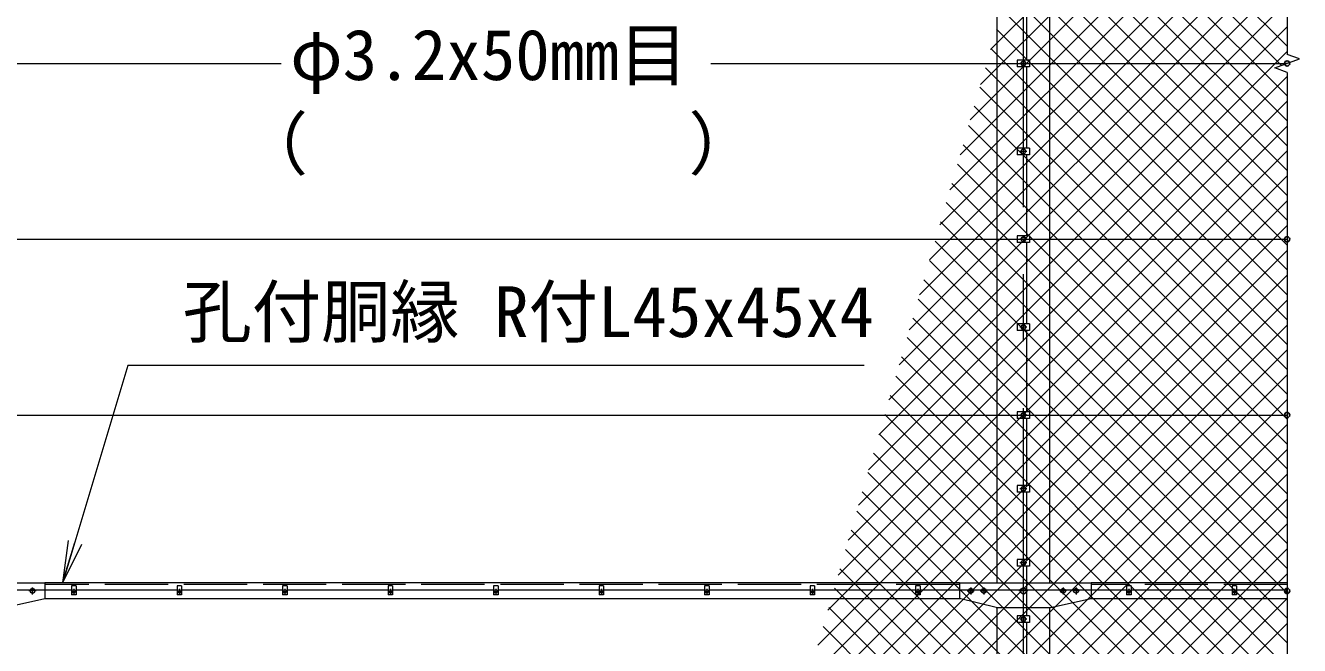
# Model space of a CAD drawing. Units: millimetres at full size; details may follow other scales. Extents: x -12600 to 12600, y -8910 to 8910.
# Drawn here: x -7278 to -3655, y 306 to 2070 of the extents above; entities that cross this region are included whole.
import ezdxf
from ezdxf.enums import TextEntityAlignment as Align

# ---------------------------------------------------------------- set-up
doc = ezdxf.new("R2010")
doc.units = ezdxf.units.MM
doc.header["$LTSCALE"] = 30
doc.header["$PDMODE"] = 32
doc.header["$PDSIZE"] = 15
doc.linetypes.add('DASHED', pattern=[7.5, 6, -1.5])
doc.linetypes.add('USER1', pattern=[50.8, 31.75, -6.35, 6.35, -6.35])
for name, color, linetype, lineweight in [('0-0_D-STR1', 1, 'Continuous', 18), ('0-1_D-BMK', 2, 'USER1', 13), ('0-3_0', 7, 'Continuous', 18), ('0-6_D-STR3', 3, 'Continuous', 13), ('0-7_D-STR-DIM', 7, 'Continuous', 13), ('0-9_D-STR2', 7, 'Continuous', 13), ('0-A_D-STR-TXT', 7, 'Continuous', 13)]:
    doc.layers.add(name, color=color, linetype=linetype, lineweight=lineweight)
doc.layers.add('0-8_Defpoints', color=253, linetype='Continuous')
doc.styles.add('ＭＳ ゴシック', font='')
doc.styles.get('ＭＳ ゴシック').set_extended_font_data('MS Gothic')

# ---------------------------------------------------------------- blocks, each defined once
blk = doc.blocks.new('_Open')
at = {"layer": '0-3_0'}
blk.add_line((-30, 5), (0, 0), dxfattribs=at)
blk.add_lwpolyline([(-30, -5), (0, 0), (-30, 0)], dxfattribs=at)

msp = doc.modelspace()

# ---------------------------------------------------------------- linework, layer by layer
at = {"layer": '0-0_D-STR1'}
for p, q in [((-4515.02, 3389.68), (-4515.02, 484.68)), ((-4365.02, 484.68), (-4365.02, 3389.68)), ((-4622.05, 484.18), (-7222.52, 484.18)), ((-3690.02, 484.18), (-4247.52, 484.18)), ((-4619.96, 439.18), (-7222.52, 439.18)), ((-3690.02, 439.18), (-4249.82, 439.18)), ((-4515.02, 414.68), (-4515.02, -2466.32)), ((-4365.02, -2466.32), (-4365.02, 414.68))]:
    msp.add_line(p, q, dxfattribs=at)
at = {"layer": '0-0_D-STR1', "linetype": 'DASHED'}
for p, q in [((-4622.05, 480.18), (-7222.52, 480.18)), ((-3690.02, 480.18), (-4247.52, 480.18))]:
    msp.add_line(p, q, dxfattribs=at)
at = {"layer": '0-1_D-BMK'}
for p, q in [((-4440.02, -4543.32), (-4440.02, 4640.47)), ((-4430.02, 1961.68), (-4450.02, 1961.68)), ((-4430.02, 1711.68), (-4450.02, 1711.68)), ((-4430.02, 1461.68), (-4450.02, 1461.68)), ((-4430.02, 1211.68), (-4450.02, 1211.68)), ((-4430.02, 961.68), (-4450.02, 961.68)), ((-4430.02, 751.68), (-4450.02, 751.68)), ((-4430.02, 541.68), (-4450.02, 541.68)), ((-7257.52, 451.68), (-7257.52, 471.68)), ((-4589.71, 471.68), (-4589.71, 451.68)), ((-4552.76, 471.68), (-4552.76, 451.68)), ((-4327.29, 471.68), (-4327.29, 451.68)), ((-4290.33, 471.68), (-4290.33, 451.68)), ((-7247.52, 461.68), (-7267.52, 461.68)), ((-7147.46, 460.18), (-7132.58, 460.18)), ((-7140.02, 467.62), (-7140.02, 452.74)), ((-6847.46, 460.18), (-6832.58, 460.18)), ((-6840.02, 467.62), (-6840.02, 452.74)), ((-6547.46, 460.18), (-6532.58, 460.18)), ((-6540.02, 467.62), (-6540.02, 452.74)), ((-6247.46, 460.18), (-6232.58, 460.18)), ((-6240.02, 467.62), (-6240.02, 452.74)), ((-5947.46, 460.18), (-5932.58, 460.18)), ((-5940.02, 467.62), (-5940.02, 452.74)), ((-5647.46, 460.18), (-5632.58, 460.18)), ((-5640.02, 467.62), (-5640.02, 452.74)), ((-5347.46, 460.18), (-5332.58, 460.18)), ((-5340.02, 467.62), (-5340.02, 452.74)), ((-5047.46, 460.18), (-5032.58, 460.18)), ((-5040.02, 467.62), (-5040.02, 452.74)), ((-4747.46, 460.18), (-4732.58, 460.18)), ((-4740.02, 467.62), (-4740.02, 452.74)), ((-4599.71, 461.68), (-4579.71, 461.68)), ((-4562.76, 461.68), (-4542.76, 461.68)), ((-4427.27, 461.68), (-4452.77, 461.68)), ((-4317.29, 461.68), (-4337.29, 461.68)), ((-4280.33, 461.68), (-4300.33, 461.68)), ((-4147.46, 460.18), (-4132.58, 460.18)), ((-4140.02, 467.62), (-4140.02, 452.74)), ((-3847.46, 460.18), (-3832.58, 460.18)), ((-3840.02, 467.62), (-3840.02, 452.74)), ((-4430.02, 381.68), (-4450.02, 381.68))]:
    msp.add_line(p, q, dxfattribs=at)
at = {"layer": '0-6_D-STR3'}
for p, q in [((-4430.02, 1971.18), (-4430.02, 2452.18)), ((-10422.82, 1961.68), (-6550.89, 1961.68)), ((-5329.16, 1961.68), (-3690.02, 1961.68)), ((-4422.82, 1971.18), (-4457.22, 1971.18)), ((-4457.22, 1971.18), (-4457.22, 1952.18)), ((-4440.02, 1969.19), (-4446.52, 1965.44)), ((-4446.52, 1965.44), (-4446.52, 1957.93)), ((-4446.52, 1957.93), (-4440.02, 1954.18)), ((-4433.52, 1965.44), (-4440.02, 1969.19)), ((-4440.02, 1954.18), (-4433.52, 1957.93)), ((-4433.52, 1957.93), (-4433.52, 1965.44)), ((-4422.82, 1971.18), (-4422.82, 1952.18)), ((-4422.82, 1952.18), (-4457.22, 1952.18)), ((-4430.02, 1721.18), (-4430.02, 1952.18)), ((-4440.02, 1719.19), (-4446.52, 1715.44)), ((-4446.52, 1715.44), (-4446.52, 1707.93)), ((-4446.52, 1707.93), (-4440.02, 1704.18)), ((-4433.52, 1715.44), (-4440.02, 1719.19)), ((-4440.02, 1704.18), (-4433.52, 1707.93)), ((-4433.52, 1707.93), (-4433.52, 1715.44)), ((-4422.82, 1721.18), (-4422.82, 1702.18)), ((-4422.82, 1702.18), (-4457.22, 1702.18)), ((-4430.02, 1471.18), (-4430.02, 1702.18)), ((-10422.82, 1461.68), (-3690.02, 1461.68)), ((-4457.22, 1471.18), (-4457.22, 1452.18)), ((-4422.82, 1471.18), (-4457.22, 1471.18)), ((-4422.82, 1452.18), (-4457.22, 1452.18)), ((-4440.02, 1469.19), (-4446.52, 1465.44)), ((-4446.52, 1465.44), (-4446.52, 1457.93)), ((-4446.52, 1457.93), (-4440.02, 1454.18)), ((-4433.52, 1465.44), (-4440.02, 1469.19)), ((-4440.02, 1454.18), (-4433.52, 1457.93)), ((-4433.52, 1457.93), (-4433.52, 1465.44)), ((-4430.02, 1221.18), (-4430.02, 1452.18)), ((-4422.82, 1471.18), (-4422.82, 1452.18)), ((-4422.82, 1221.18), (-4457.22, 1221.18)), ((-4457.22, 1221.18), (-4457.22, 1202.18)), ((-4422.82, 1202.18), (-4457.22, 1202.18)), ((-4440.02, 1219.19), (-4446.52, 1215.44)), ((-4446.52, 1215.44), (-4446.52, 1207.93)), ((-4446.52, 1207.93), (-4440.02, 1204.18)), ((-4433.52, 1215.44), (-4440.02, 1219.19)), ((-4440.02, 1204.18), (-4433.52, 1207.93)), ((-4433.52, 1207.93), (-4433.52, 1215.44)), ((-4430.02, 971.18), (-4430.02, 1202.18)), ((-4422.82, 1221.18), (-4422.82, 1202.18)), ((-10422.82, 961.68), (-3690.02, 961.68)), ((-4422.82, 971.18), (-4457.22, 971.18)), ((-4457.22, 971.18), (-4457.22, 952.18)), ((-4422.82, 952.18), (-4457.22, 952.18)), ((-4440.02, 969.19), (-4446.52, 965.44)), ((-4446.52, 965.44), (-4446.52, 957.93)), ((-4446.52, 957.93), (-4440.02, 954.18)), ((-4433.52, 965.44), (-4440.02, 969.19)), ((-4440.02, 954.18), (-4433.52, 957.93)), ((-4433.52, 957.93), (-4433.52, 965.44)), ((-4430.02, 761.18), (-4430.02, 952.18)), ((-4422.82, 971.18), (-4422.82, 952.18)), ((-4422.82, 761.18), (-4457.22, 761.18)), ((-4457.22, 761.18), (-4457.22, 742.18)), ((-4422.82, 761.18), (-4422.82, 742.18)), ((-4422.82, 742.18), (-4457.22, 742.18)), ((-4440.02, 759.19), (-4446.52, 755.44)), ((-4446.52, 755.44), (-4446.52, 747.93)), ((-4446.52, 747.93), (-4440.02, 744.18)), ((-4433.52, 755.44), (-4440.02, 759.19)), ((-4440.02, 744.18), (-4433.52, 747.93)), ((-4433.52, 747.93), (-4433.52, 755.44)), ((-4430.02, 551.18), (-4430.02, 742.18)), ((-4422.82, 551.18), (-4457.22, 551.18)), ((-4457.22, 551.18), (-4457.22, 532.18)), ((-4440.02, 549.19), (-4446.52, 545.44)), ((-4446.52, 545.44), (-4446.52, 537.93)), ((-4433.52, 545.44), (-4440.02, 549.19)), ((-4433.52, 537.93), (-4433.52, 545.44)), ((-4422.82, 551.18), (-4422.82, 532.18)), ((-4422.82, 532.18), (-4457.22, 532.18)), ((-4446.52, 537.93), (-4440.02, 534.18)), ((-4440.02, 534.18), (-4433.52, 537.93)), ((-4430.02, 391.18), (-4430.02, 532.18)), ((-7146.52, 476.18), (-7146.52, 450.18)), ((-7133.52, 476.18), (-7146.52, 476.18)), ((-7133.52, 476.18), (-7133.52, 450.18)), ((-6846.52, 476.18), (-6846.52, 450.18)), ((-6833.52, 476.18), (-6846.52, 476.18)), ((-6833.52, 476.18), (-6833.52, 450.18)), ((-6546.52, 476.18), (-6546.52, 450.18)), ((-6533.52, 476.18), (-6546.52, 476.18)), ((-6533.52, 476.18), (-6533.52, 450.18)), ((-6246.52, 476.18), (-6246.52, 450.18)), ((-6233.52, 476.18), (-6246.52, 476.18)), ((-6233.52, 476.18), (-6233.52, 450.18)), ((-5946.52, 476.18), (-5946.52, 450.18)), ((-5933.52, 476.18), (-5946.52, 476.18)), ((-5933.52, 476.18), (-5933.52, 450.18)), ((-5646.52, 476.18), (-5646.52, 450.18)), ((-5633.52, 476.18), (-5646.52, 476.18)), ((-5633.52, 476.18), (-5633.52, 450.18)), ((-5346.52, 476.18), (-5346.52, 450.18)), ((-5333.52, 476.18), (-5346.52, 476.18)), ((-5333.52, 476.18), (-5333.52, 450.18)), ((-5046.52, 476.18), (-5046.52, 450.18)), ((-5033.52, 476.18), (-5046.52, 476.18)), ((-5033.52, 476.18), (-5033.52, 450.18)), ((-4746.52, 476.18), (-4746.52, 450.18)), ((-4733.52, 476.18), (-4746.52, 476.18)), ((-4733.52, 476.18), (-4733.52, 450.18)), ((-4622.05, 484.68), (-4247.52, 484.68)), ((-4622.05, 484.68), (-4622.05, 439.68)), ((-4448.52, 466.59), (-4440.02, 471.5)), ((-4247.52, 484.68), (-4247.52, 439.68)), ((-4146.52, 476.18), (-4146.52, 450.18)), ((-4133.52, 476.18), (-4146.52, 476.18)), ((-4133.52, 476.18), (-4133.52, 450.18)), ((-3846.52, 476.18), (-3846.52, 450.18)), ((-3833.52, 476.18), (-3846.52, 476.18)), ((-3833.52, 476.18), (-3833.52, 450.18)), ((-7733.52, 465.18), (-7146.52, 465.18)), ((-7257.52, 469.19), (-7264.02, 465.44)), ((-7264.02, 465.44), (-7264.02, 457.93)), ((-7264.02, 457.93), (-7257.52, 454.18)), ((-7251.02, 465.44), (-7257.52, 469.19)), ((-7257.52, 454.18), (-7251.02, 457.93)), ((-7251.02, 457.93), (-7251.02, 465.44)), ((-7133.52, 450.18), (-7146.52, 450.18)), ((-7133.52, 465.18), (-6846.52, 465.18)), ((-6833.52, 450.18), (-6846.52, 450.18)), ((-6833.52, 465.18), (-6546.52, 465.18)), ((-6533.52, 450.18), (-6546.52, 450.18)), ((-6533.52, 465.18), (-6246.52, 465.18)), ((-6233.52, 450.18), (-6246.52, 450.18)), ((-6233.52, 465.18), (-5946.52, 465.18)), ((-5933.52, 450.18), (-5946.52, 450.18)), ((-5933.52, 465.18), (-5646.52, 465.18)), ((-5633.52, 450.18), (-5646.52, 450.18)), ((-5633.52, 465.18), (-5346.52, 465.18)), ((-5333.52, 450.18), (-5346.52, 450.18)), ((-5333.52, 465.18), (-5046.52, 465.18)), ((-5033.52, 450.18), (-5046.52, 450.18)), ((-5033.52, 465.18), (-4746.52, 465.18)), ((-4733.52, 450.18), (-4746.52, 450.18)), ((-4733.52, 465.18), (-4146.52, 465.18)), ((-4517.52, 414.68), (-4622.05, 439.68)), ((-4589.71, 469.19), (-4596.21, 465.44)), ((-4596.21, 465.44), (-4596.21, 457.93)), ((-4596.21, 457.93), (-4589.71, 454.18)), ((-4583.21, 465.44), (-4589.71, 469.19)), ((-4589.71, 454.18), (-4583.21, 457.93)), ((-4583.21, 457.93), (-4583.21, 465.44)), ((-4552.76, 469.19), (-4559.26, 465.44)), ((-4559.26, 465.44), (-4559.26, 457.93)), ((-4559.26, 457.93), (-4552.76, 454.18)), ((-4546.26, 465.44), (-4552.76, 469.19)), ((-4552.76, 454.18), (-4546.26, 457.93)), ((-4546.26, 457.93), (-4546.26, 465.44)), ((-4448.52, 456.78), (-4448.52, 466.59)), ((-4440.02, 451.87), (-4448.52, 456.78)), ((-4431.52, 456.78), (-4440.02, 451.87)), ((-4362.52, 414.68), (-4247.52, 439.68)), ((-4333.79, 465.44), (-4327.29, 469.19)), ((-4333.79, 457.93), (-4333.79, 465.44)), ((-4327.29, 454.18), (-4333.79, 457.93)), ((-4327.29, 469.19), (-4320.79, 465.44)), ((-4320.79, 457.93), (-4327.29, 454.18)), ((-4320.79, 465.44), (-4320.79, 457.93)), ((-4296.83, 465.44), (-4290.33, 469.19)), ((-4296.83, 457.93), (-4296.83, 465.44)), ((-4290.33, 454.18), (-4296.83, 457.93)), ((-4290.33, 469.19), (-4283.83, 465.44)), ((-4283.83, 457.93), (-4290.33, 454.18)), ((-4283.83, 465.44), (-4283.83, 457.93)), ((-4133.52, 450.18), (-4146.52, 450.18)), ((-4133.52, 465.18), (-3846.52, 465.18)), ((-3833.52, 450.18), (-3846.52, 450.18)), ((-3833.52, 465.18), (-3690.01, 465.18)), ((-4517.52, 414.68), (-4362.52, 414.68)), ((-4422.82, 391.18), (-4457.22, 391.18)), ((-4457.22, 391.18), (-4457.22, 372.18)), ((-4422.82, 372.18), (-4457.22, 372.18)), ((-4440.02, 389.19), (-4446.52, 385.44)), ((-4446.52, 385.44), (-4446.52, 377.93)), ((-4446.52, 377.93), (-4440.02, 374.18)), ((-4433.52, 385.44), (-4440.02, 389.19)), ((-4440.02, 374.18), (-4433.52, 377.93)), ((-4433.52, 377.93), (-4433.52, 385.44)), ((-4430.02, 181.18), (-4430.02, 372.18)), ((-4422.82, 391.18), (-4422.82, 372.18))]:
    msp.add_line(p, q, dxfattribs=at)
for points in [[(-4422.82, 1721.18), (-4457.22, 1721.18), (-4457.22, 1702.18)], [(-7657.52, 484.68), (-7222.52, 484.68), (-7222.52, 439.68)], [(-4440.02, 471.5), (-4431.52, 466.59), (-4431.52, 456.78)], [(-7542.52, 414.68), (-7337.52, 414.68), (-7222.52, 439.68)]]:
    msp.add_lwpolyline(points, dxfattribs=at)
for centre, radius in [((-4440.02, 1961.68), 6.25), ((-4440.02, 1711.68), 6.25), ((-4440.02, 1461.68), 6.25), ((-4440.02, 1211.68), 6.25), ((-4440.02, 961.68), 6.25), ((-4440.02, 751.68), 6.25), ((-4440.02, 541.68), 6.25), ((-7257.52, 461.68), 6.25), ((-7140.02, 460.18), 5.25), ((-6840.02, 460.18), 5.25), ((-6540.02, 460.18), 5.25), ((-6240.02, 460.18), 5.25), ((-5940.02, 460.18), 5.25), ((-5640.02, 460.18), 5.25), ((-5340.02, 460.18), 5.25), ((-5040.02, 460.18), 5.25), ((-4740.02, 460.18), 5.25), ((-4589.71, 461.68), 6.25), ((-4552.76, 461.68), 6.25), ((-4440.02, 461.68), 8.25), ((-4327.29, 461.68), 6.25), ((-4290.33, 461.68), 6.25), ((-4140.02, 460.18), 5.25), ((-3840.02, 460.18), 5.25), ((-4440.02, 381.68), 6.25)]:
    msp.add_circle(centre, radius, dxfattribs=at)
at = {"layer": '0-7_D-STR-DIM'}
for p, q in [((-3690.02, 3935.96), (-3690.02, 1987.34)), ((-3725.25, 1948.86), (-3654.77, 1974.51)), ((-3654.77, 1974.51), (-3690.01, 1987.34)), ((-3690.01, 1936.03), (-3725.25, 1948.86)), ((-3690.02, 1936.04), (-3690.02, -1012.66))]:
    msp.add_line(p, q, dxfattribs=at)
at = {"layer": '0-8_Defpoints'}
for p in [(-3690.02, 1961.68), (-3690.02, 1461.68), (-3690.02, 961.68), (-3690.02, 461.68), (-3690.01, 461.68)]:
    msp.add_point(p, dxfattribs=at)
at = {"layer": '0-9_D-STR2'}
for p, q in [((-4533.08, 2000.99), (-3690.02, 2844.05)), ((-4561.99, 1901.37), (-3690.02, 2773.34)), ((-4590.9, 1801.75), (-3690.02, 2702.63)), ((-3690.02, 2010.66), (-4341.29, 2661.93)), ((-4619.8, 1702.14), (-3690.02, 2631.92)), ((-3705.95, 1955.88), (-4357.2, 2607.13)), ((-4648.71, 1602.52), (-3690.02, 2561.21)), ((-3690.02, 1869.24), (-4373.1, 2552.32)), ((-4677.61, 1502.9), (-3690.02, 2490.49)), ((-3690.02, 1798.53), (-4389.01, 2497.51)), ((-3690.02, 1727.82), (-4404.91, 2442.7)), ((-4706.52, 1403.29), (-3690.02, 2419.78)), ((-3690.02, 1657.11), (-4420.81, 2387.9)), ((-4735.43, 1303.67), (-3690.02, 2349.07)), ((-3690.02, 1586.4), (-4436.72, 2333.09)), ((-4764.33, 1204.05), (-3690.02, 2278.36)), ((-3690.02, 1515.69), (-4452.62, 2278.28)), ((-3690.02, 1444.98), (-4468.52, 2223.48)), ((-4793.24, 1104.44), (-3690.02, 2207.65)), ((-3690.02, 1374.27), (-4484.43, 2168.67)), ((-4822.14, 1004.82), (-3690.02, 2136.94)), ((-3690.02, 1303.55), (-4500.33, 2113.86)), ((-4851.05, 905.2), (-3690.02, 2066.23)), ((-3690.02, 1232.84), (-4516.23, 2059.05)), ((-4879.96, 805.59), (-3690.02, 1995.52)), ((-3690.02, 1162.13), (-4532.14, 2004.25)), ((-4908.86, 705.97), (-3690.02, 1924.81)), ((-3690.02, 1091.42), (-4548.04, 1949.44)), ((-3690.02, 1020.71), (-4563.94, 1894.63)), ((-4937.77, 606.35), (-3690.02, 1854.1)), ((-3690.02, 950), (-4579.85, 1839.83)), ((-4966.67, 506.74), (-3690.02, 1783.39)), ((-3690.02, 879.29), (-4595.75, 1785.02)), ((-4995.58, 407.12), (-3690.02, 1712.68)), ((-3690.02, 808.58), (-4611.65, 1730.21)), ((-3690.02, 737.87), (-4627.56, 1675.4)), ((-5024.49, 307.5), (-3690.02, 1641.97)), ((-3690.02, 667.16), (-4643.46, 1620.6)), ((-5053.39, 207.89), (-3690.02, 1571.26)), ((-3690.02, 596.45), (-4659.37, 1565.79)), ((-5082.3, 108.27), (-3690.02, 1500.55)), ((-3690.02, 525.74), (-4675.27, 1510.98)), ((-3690.02, 455.03), (-4691.17, 1456.18)), ((-5111.2, 8.65), (-3690.02, 1429.83)), ((-3690.02, 384.32), (-4707.08, 1401.37)), ((-5140.11, -90.96), (-3690.02, 1359.12)), ((-3690.02, 313.6), (-4722.98, 1346.56)), ((-5169.02, -190.58), (-3690.02, 1288.41)), ((-3690.02, 242.89), (-4738.88, 1291.75)), ((-3690.02, 172.18), (-4754.79, 1236.95)), ((-5197.92, -290.2), (-3690.02, 1217.7)), ((-3690.02, 101.47), (-4770.69, 1182.14)), ((-5226.83, -389.81), (-3690.02, 1146.99)), ((-3690.02, 30.76), (-4786.59, 1127.33)), ((-5255.74, -489.43), (-3690.02, 1076.28)), ((-3690.02, -39.95), (-4802.5, 1072.53)), ((-3690.02, -110.66), (-4818.4, 1017.72)), ((-5284.64, -589.05), (-3690.02, 1005.57)), ((-3690.02, -181.37), (-4834.3, 962.91)), ((-5313.55, -688.67), (-3690.02, 934.86)), ((-3690.02, -252.08), (-4850.21, 908.1)), ((-5342.45, -788.28), (-3690.02, 864.15)), ((-3690.02, -322.79), (-4866.11, 853.3)), ((-3690.02, -393.5), (-4882.02, 798.49)), ((-5371.36, -887.9), (-3690.02, 793.44)), ((-3690.02, -464.21), (-4897.92, 743.68)), ((-5400.27, -987.52), (-3690.02, 722.73)), ((-3690.02, -534.92), (-4913.82, 688.88)), ((-5429.17, -1087.13), (-3690.02, 652.02)), ((-3690.02, -605.63), (-4929.73, 634.07)), ((-5458.08, -1186.75), (-3690.02, 581.31)), ((-3690.02, -676.34), (-4945.63, 579.26)), ((-5486.98, -1286.37), (-3690.02, 510.6)), ((-3690.02, -747.06), (-4961.53, 524.45)), ((-5515.89, -1385.98), (-3690.02, 439.88)), ((-3690.02, -817.77), (-4977.44, 469.65)), ((-3690.02, -888.48), (-4993.34, 414.84)), ((-5544.8, -1485.6), (-3690.02, 369.17)), ((-3690.02, -959.19), (-5009.24, 360.03))]:
    msp.add_line(p, q, dxfattribs=at)
at = {"layer": '0-A_D-STR-TXT'}
msp.add_lwpolyline([(-4892.81, 1102.46), (-6986.44, 1102.46), (-7171.37, 486.1)], dxfattribs=at)

# ---------------------------------------------------------------- block references
at = {"layer": '0-A_D-STR-TXT', "xscale": 4, "yscale": 4, "rotation": 253.29967}
msp.add_blockref('_Open', (-7171.94, 484.18), dxfattribs=at)

# ---------------------------------------------------------------- texts
at = {"layer": '0-A_D-STR-TXT', "style": 'ＭＳ ゴシック'}
for s, p in [('φ3.2x50mm目', (-6524.8, 1871.11)), ('（\u3000\u3000   \u3000\u3000）', (-6670.99, 1617.7)), ('孔付胴縁 R付L45x45x4', (-6830.63, 1140.22))]:
    msp.add_text(s, height=144.3, dxfattribs=at).set_placement(p, align=Align.BOTTOM_LEFT)

doc.saveas('drawing.dxf')
